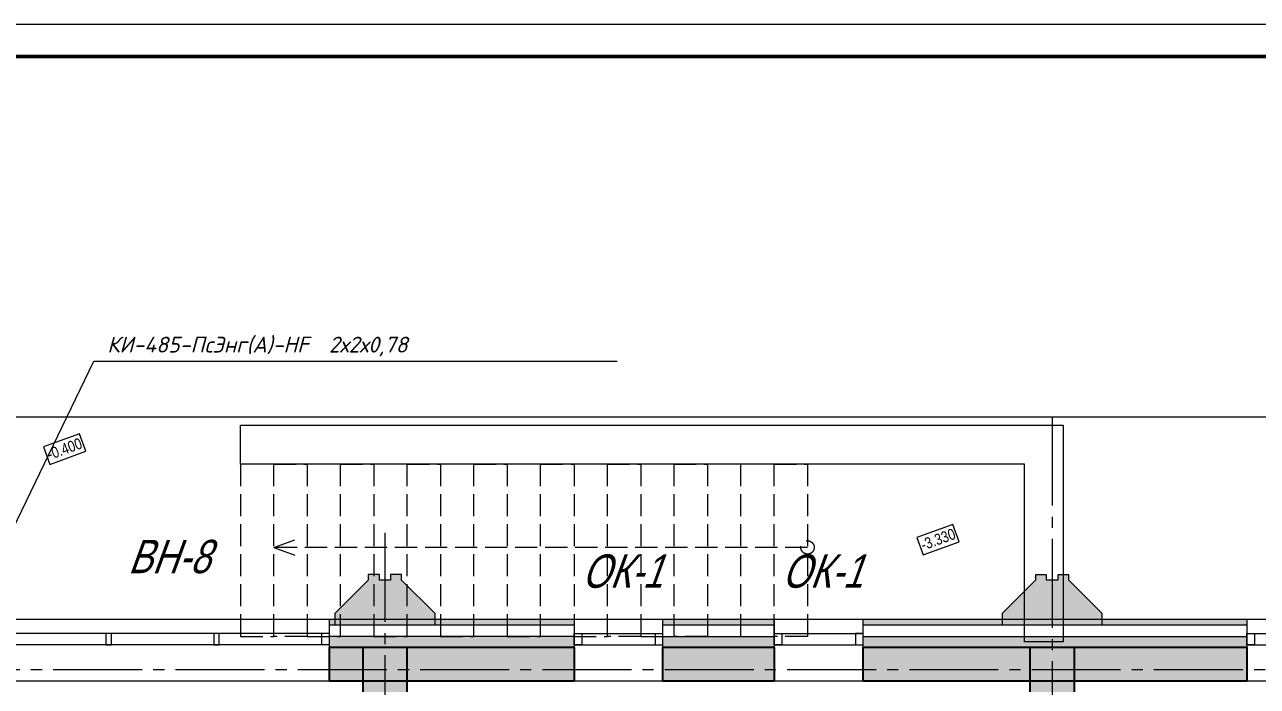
# Model space of a CAD drawing. Header units: millimetres. Extents: x 1949 to 134543, y 1145 to 48705.
# Drawn here: x 63911 to 71671, y 30618 to 34785 of the extents above; entities that cross this region are included whole.
import ezdxf
from ezdxf.enums import TextEntityAlignment as Align

# ---------------------------------------------------------------- set-up
doc = ezdxf.new("R2010")
doc.units = ezdxf.units.MM
for name, pattern in [('LTYPE_2', [270, 200, -70]), ('LTYPE_5', [1100, 800, -100, 100, -100]), ('штриховая', [0.75, 0.5, -0.25])]:
    doc.linetypes.add(name, pattern=pattern)
for name, color, linetype, lineweight, true_color in [('STANDARD', 18, 'Continuous', 25, 0x000000), ('Общий01', 18, 'Continuous', 13, 0x000000), ('Общий02', 18, 'Continuous', 18, 0x000000), ('Растровая_поверхность', 18, 'Continuous', 5, 0x000000), ('Стена', 18, 'Continuous', 50, 0x000000)]:
    doc.layers.add(name, color=color, linetype=linetype, lineweight=lineweight, true_color=true_color)
doc.layers.add('АГПТ', color=7, linetype='Continuous')
doc.styles.add('ARIAL', font='arial.ttf')
doc.styles.add('ARIALUNICODEMS', font='ARIALUNI.ttf')
doc.styles.add('GOST-2.304_Type-B_italic', font='GOST_Common Italic.ttf')

# ---------------------------------------------------------------- blocks, each defined once
blk = doc.blocks.new('1эт')
at = {"layer": 'Растровая_поверхность', "linetype": 'Continuous', "lineweight": 9}
for points in [[(-575121, 438193), (-575121, 438248), (-575421, 438548), (-575421, 438598), (-575521, 438598), (-575521, 438548), (-575621, 438548), (-575621, 438598), (-575721, 438598), (-575721, 438548), (-576021, 438248), (-576021, 438193)], [(-569121, 438193), (-569121, 438248), (-569421, 438547), (-569421, 438597), (-569521, 438597), (-569521, 438547), (-569621, 438547), (-569621, 438597), (-569721, 438597), (-569721, 438547), (-570021, 438248), (-570021, 438193)]]:
    blk.add_hatch(color=252, dxfattribs=at).paths.add_polyline_path(points)
at = {"layer": 'Стена', "linetype": 'Continuous', "lineweight": 5}
h = blk.add_hatch(color=252, dxfattribs=at)
h.paths.add_polyline_path([(-567021, 438193), (-567021, 438143), (-566121, 438143), (-566121, 438193)])
h.paths.add_polyline_path([(-561471, 438193), (-565321, 438193), (-565321, 438143), (-561471, 438143)])
h.paths.add_polyline_path([(-567821, 438143), (-567821, 438193), (-571271, 438193), (-571271, 438143)])
h.paths.add_polyline_path([(-573071, 438143), (-572071, 438143), (-572071, 438193), (-573071, 438193)])
h.paths.add_polyline_path([(-580121, 438193), (-580121, 438143), (-579071, 438143), (-579071, 438193)])
h.paths.add_polyline_path([(-583121, 438193), (-583371, 438193), (-583371, 438143), (-583121, 438143)])
h.paths.add_polyline_path([(-573871, 438143), (-573871, 438193), (-576071, 438193), (-576071, 438143)])
h = blk.add_hatch(color=252, dxfattribs=at)
h.paths.add_polyline_path([(-565321, 437943), (-561471, 437943), (-561471, 438043), (-565321, 438043)])
h.paths.add_polyline_path([(-573871, 437943), (-573871, 438043), (-576071, 438043), (-576071, 437943)])
h.paths.add_polyline_path([(-571271, 437943), (-567821, 437943), (-567821, 438043), (-571271, 438043)])
h.paths.add_polyline_path([(-583121, 437943), (-583121, 438043), (-583371, 438043), (-583371, 437943)])
h.paths.add_polyline_path([(-566121, 438043), (-567021, 438043), (-567021, 437943), (-566121, 437943)])
h.paths.add_polyline_path([(-573071, 438043), (-573071, 437943), (-572071, 437943), (-572071, 438043)])
h.paths.add_polyline_path([(-579071, 438043), (-580121, 438043), (-580121, 437943), (-579071, 437943)])
h = blk.add_hatch(color=252, dxfattribs=at)
h.paths.add_polyline_path([(-580121, 437943), (-580121, 437643), (-579071, 437643), (-579071, 437943)])
h.paths.add_polyline_path([(-573071, 437643), (-572071, 437643), (-572071, 437943), (-573071, 437943)])
h.paths.add_polyline_path([(-567021, 437943), (-567021, 437643), (-566121, 437643), (-566121, 437943)])
h.paths.add_polyline_path([(-561471, 437943), (-565321, 437943), (-565321, 437643), (-561471, 437643)])
h.paths.add_polyline_path([(-567821, 437643), (-567821, 437943), (-571271, 437943), (-571271, 437643)])
h.paths.add_polyline_path([(-573871, 437943), (-576071, 437943), (-576071, 437643), (-573871, 437643)])
h.paths.add_polyline_path([(-583121, 437643), (-583121, 437943), (-583371, 437943), (-583371, 437643)])
for points in [[(-575371, 437943), (-575771, 437943), (-575771, 437543), (-575371, 437543)], [(-569371, 437943), (-569771, 437943), (-569771, 437543), (-569371, 437543)]]:
    blk.add_hatch(color=252, dxfattribs=at).paths.add_polyline_path(points)
at = {"layer": 'STANDARD', "color": 252, "linetype": 'Continuous', "lineweight": 5}
for p, q in [((-589870, 440019), (-559993, 440019)), ((-576871, 439593), (-576871, 439943)), ((-576871, 439943), (-569471, 439943)), ((-569471, 439943), (-569471, 437993)), ((-569821, 439593), (-576871, 439593)), ((-569821, 437993), (-569821, 439593)), ((-569471, 437993), (-569821, 437993))]:
    blk.add_line(p, q, dxfattribs=at)
at = {"layer": 'STANDARD', "color": 252, "linetype": 'LTYPE_2', "lineweight": 5}
for p, q in [((-576571, 439593), (-576871, 439593)), ((-576871, 439593), (-576871, 438043)), ((-576571, 438043), (-576571, 439593)), ((-576571, 439593), (-576271, 439593)), ((-576271, 439593), (-576271, 438043)), ((-575971, 439593), (-576271, 439593)), ((-576271, 439593), (-576271, 438043)), ((-575971, 438043), (-575971, 439593)), ((-575971, 438043), (-575971, 439593)), ((-575971, 439593), (-575671, 439593)), ((-575371, 439593), (-575671, 439593)), ((-575671, 439593), (-575671, 438043)), ((-575671, 439593), (-575671, 438043)), ((-575371, 438043), (-575371, 439593)), ((-575371, 438043), (-575371, 439593)), ((-575371, 439593), (-575071, 439593)), ((-575071, 439593), (-575071, 438043)), ((-574771, 439593), (-575071, 439593)), ((-575071, 439593), (-575071, 438043)), ((-574771, 438043), (-574771, 439593)), ((-574771, 439593), (-574471, 439593)), ((-574771, 438043), (-574771, 439593)), ((-574171, 439593), (-574471, 439593)), ((-574471, 439593), (-574471, 438043)), ((-574171, 438043), (-574171, 439593)), ((-574171, 438043), (-574171, 439593)), ((-574171, 439593), (-573871, 439593)), ((-573571, 439593), (-573871, 439593)), ((-573871, 439593), (-573871, 438043)), ((-573571, 438043), (-573571, 439593)), ((-573571, 439593), (-573271, 439593)), ((-573271, 439593), (-573271, 438043)), ((-572971, 439593), (-573271, 439593)), ((-573271, 439593), (-573271, 438043)), ((-572971, 438043), (-572971, 439593)), ((-572971, 439593), (-572671, 439593)), ((-572971, 438043), (-572971, 439593)), ((-572371, 439593), (-572671, 439593)), ((-572671, 439593), (-572671, 438043)), ((-572371, 438043), (-572371, 439593)), ((-572071, 438043), (-572071, 439593)), ((-572071, 439593), (-571771, 439593)), ((-571771, 439593), (-571771, 438043)), ((-576571, 438843), (-576374, 438915)), ((-576571, 438843), (-576374, 438771)), ((-571771, 438843), (-576571, 438843)), ((-576871, 438043), (-576571, 438043)), ((-576271, 438043), (-576571, 438043)), ((-576271, 438043), (-575971, 438043)), ((-575671, 438043), (-575971, 438043)), ((-575671, 438043), (-575371, 438043)), ((-575071, 438043), (-575371, 438043)), ((-575071, 438043), (-574771, 438043)), ((-574471, 438043), (-574771, 438043)), ((-574471, 438043), (-574171, 438043)), ((-573871, 438043), (-574171, 438043)), ((-573871, 438043), (-573571, 438043)), ((-573271, 438043), (-573571, 438043)), ((-573271, 438043), (-572971, 438043)), ((-572671, 438043), (-572971, 438043)), ((-572671, 438043), (-572371, 438043)), ((-571771, 438043), (-572071, 438043))]:
    blk.add_line(p, q, dxfattribs=at)
blk.add_circle((-571771, 438843), 60, dxfattribs=at)
at = {"layer": 'Общий01', "color": 252, "linetype": 'LTYPE_5', "lineweight": 5}
for p, q in [((-569571, 440019), (-569571, 400396)), ((-575571, 438973), (-575571, 400396)), ((-542555, 437743), (-589863, 437743))]:
    blk.add_line(p, q, dxfattribs=at)
at = {"layer": 'Общий02', "color": 252, "linetype": 'Continuous', "lineweight": 5}
for p, q in [((-578318, 439864), (-578641, 439747)), ((-578261, 439708), (-578318, 439864)), ((-578641, 439747), (-578584, 439590)), ((-578584, 439590), (-578261, 439708)), ((-570464, 439050), (-570787, 438933)), ((-570407, 438893), (-570464, 439050)), ((-570787, 438933), (-570730, 438776)), ((-570730, 438776), (-570407, 438893)), ((-576071, 438193), (-579071, 438193)), ((-573071, 438193), (-573871, 438193)), ((-571271, 438193), (-572071, 438193)), ((-567021, 438193), (-567821, 438193)), ((-579071, 437643), (-576071, 437643)), ((-573871, 437643), (-573071, 437643)), ((-572071, 437643), (-571271, 437643)), ((-567821, 437643), (-567021, 437643))]:
    blk.add_line(p, q, dxfattribs=at)
at = {"layer": 'Растровая_поверхность', "color": 252, "linetype": 'Continuous', "lineweight": 9}
for p, q in [((-575621, 438598), (-575721, 438598)), ((-575721, 438598), (-575721, 438548)), ((-575621, 438548), (-575621, 438598)), ((-575421, 438598), (-575521, 438598)), ((-575521, 438598), (-575521, 438548)), ((-575421, 438548), (-575421, 438598)), ((-569621, 438597), (-569721, 438597)), ((-569721, 438597), (-569721, 438547)), ((-569621, 438547), (-569621, 438597)), ((-569421, 438597), (-569521, 438597)), ((-569521, 438597), (-569521, 438547)), ((-569421, 438547), (-569421, 438597)), ((-575721, 438548), (-576021, 438248)), ((-575521, 438548), (-575621, 438548)), ((-575121, 438248), (-575421, 438548)), ((-569721, 438547), (-570021, 438248)), ((-569521, 438547), (-569621, 438547)), ((-569121, 438248), (-569421, 438547)), ((-576021, 438248), (-576021, 438143)), ((-575121, 438143), (-575121, 438248)), ((-570021, 438248), (-570021, 438143)), ((-569121, 438143), (-569121, 438248))]:
    blk.add_line(p, q, dxfattribs=at)
at = {"layer": 'Стена', "color": 252, "linetype": 'Continuous', "lineweight": 13}
for p, q in [((-573871, 438193), (-576071, 438193)), ((-576071, 437993), (-576071, 438193)), ((-573871, 438143), (-576071, 438143)), ((-573871, 438193), (-573871, 438143)), ((-573871, 438143), (-573871, 438043)), ((-572071, 438193), (-573071, 438193)), ((-573071, 438143), (-573071, 438193)), ((-572071, 438143), (-573071, 438143)), ((-573071, 437943), (-573071, 438143)), ((-572071, 438193), (-572071, 438143)), ((-572071, 438143), (-572071, 438043)), ((-567821, 438193), (-571271, 438193)), ((-571271, 438143), (-571271, 438193)), ((-571271, 438043), (-571271, 438143)), ((-567821, 438143), (-571271, 438143)), ((-567821, 438193), (-567821, 438143)), ((-567821, 438143), (-567821, 438043)), ((-573871, 438043), (-576071, 438043)), ((-573871, 438043), (-573871, 437993)), ((-573071, 438043), (-572071, 438043)), ((-572071, 438043), (-572071, 437993)), ((-571271, 438043), (-567821, 438043)), ((-571271, 437993), (-571271, 438043)), ((-567821, 438043), (-567821, 437993)), ((-576071, 437943), (-576071, 437993)), ((-576071, 437943), (-573871, 437943)), ((-573871, 437993), (-573871, 437943)), ((-573071, 437943), (-572071, 437943)), ((-572071, 437993), (-572071, 437943)), ((-571271, 437943), (-571271, 437993)), ((-571271, 437943), (-567821, 437943)), ((-567821, 437993), (-567821, 437943))]:
    blk.add_line(p, q, dxfattribs=at)
at = {"layer": 'Стена', "color": 252, "linetype": 'Continuous', "lineweight": 5}
for p, q in [((-576071, 438068), (-579071, 438068)), ((-578031, 438068), (-578081, 438068)), ((-578081, 438068), (-578081, 437968)), ((-578031, 437968), (-578031, 438068)), ((-577061, 438068), (-577111, 438068)), ((-577111, 438068), (-577111, 437968)), ((-577061, 437968), (-577061, 438068)), ((-576071, 438068), (-576141, 438068)), ((-576141, 438068), (-576141, 437968)), ((-576071, 437968), (-576071, 438068)), ((-573871, 438068), (-573801, 438068)), ((-573871, 437968), (-573871, 438068)), ((-573871, 438068), (-573071, 438068)), ((-573801, 438068), (-573801, 437968)), ((-573141, 438068), (-573141, 437968)), ((-573071, 437968), (-573071, 438068)), ((-572071, 438068), (-572001, 438068)), ((-572071, 437968), (-572071, 438068)), ((-572071, 438068), (-571271, 438068)), ((-572001, 438068), (-572001, 437968)), ((-571271, 438068), (-571341, 438068)), ((-571341, 438068), (-571341, 437968)), ((-571271, 437968), (-571271, 438068)), ((-567821, 438068), (-567751, 438068)), ((-567821, 437968), (-567821, 438068)), ((-567821, 438068), (-567021, 438068)), ((-567751, 438068), (-567751, 437968)), ((-576071, 437968), (-579071, 437968)), ((-578081, 437968), (-578031, 437968)), ((-577111, 437968), (-577061, 437968)), ((-573801, 437968), (-573871, 437968)), ((-573871, 437968), (-573071, 437968)), ((-573141, 437968), (-573071, 437968)), ((-572001, 437968), (-572071, 437968)), ((-572071, 437968), (-571271, 437968)), ((-571341, 437968), (-571271, 437968)), ((-567751, 437968), (-567821, 437968)), ((-567821, 437968), (-567021, 437968))]:
    blk.add_line(p, q, dxfattribs=at)
at = {"layer": 'Стена', "color": 252, "linetype": 'Continuous', "lineweight": 25}
for p, q in [((-576071, 437643), (-576071, 437943)), ((-573871, 437943), (-576071, 437943)), ((-575371, 437943), (-575771, 437943)), ((-575771, 437943), (-575771, 437543)), ((-575371, 437543), (-575371, 437943)), ((-573871, 437943), (-573871, 437643)), ((-573071, 437643), (-573071, 437943)), ((-572071, 437943), (-573071, 437943)), ((-572071, 437943), (-572071, 437643)), ((-571271, 437643), (-571271, 437943)), ((-567821, 437943), (-571271, 437943)), ((-569371, 437943), (-569771, 437943)), ((-569771, 437943), (-569771, 437543)), ((-569371, 437543), (-569371, 437943)), ((-567821, 437943), (-567821, 437643)), ((-576071, 437643), (-573871, 437643)), ((-573071, 437643), (-572071, 437643)), ((-571271, 437643), (-567821, 437643))]:
    blk.add_line(p, q, dxfattribs=at)
at = {"layer": 'Общий01', "color": 252, "linetype": 'Continuous', "lineweight": 13, "style": 'ARIALUNICODEMS', "oblique": 20, "width": 0.769231}
for s, p in [('ВН-8', (-577883, 438611)), ('ОК-1', (-573803, 438480)), ('ОК-1', (-572003, 438480))]:
    blk.add_text(s, height=300, rotation=360, dxfattribs=at).set_placement(p)
at = {"layer": 'Общий02', "color": 252, "linetype": 'Continuous', "lineweight": 5, "style": 'ARIAL', "width": 0.804487}
for s, p, p2 in [('-0.400', (-578584, 439629), (-578285, 439738)), ('-3.330', (-570730, 438815), (-570430, 438924))]:
    blk.add_text(s, height=100, rotation=20, dxfattribs=at).set_placement(p, p2, align=Align.FIT)
blk = doc.blocks.new('*U222')
at = {"lineweight": 0}
blk.add_lwpolyline([(-1184, -5), (5, -5), (5, 836), (-1184, 836)], close=True, dxfattribs=at)
at = {"color": 0, "linetype": 'Continuous', "lineweight": 50}
blk.add_lwpolyline([(-1164, 831), (0, 831), (0, 0), (-1164, 0)], close=True, dxfattribs=at)

msp = doc.modelspace()

# ---------------------------------------------------------------- linework, layer by layer
at = {"layer": 'АГПТ', "lineweight": 15}
msp.add_lwpolyline([(62559.9, 28962.9), (63156.7, 30200.3), (64346.4, 32666.7), (67641.4, 32666.7)], dxfattribs=at)

# ---------------------------------------------------------------- block references
at = {"xscale": 40, "yscale": 40, "zscale": 40}
msp.add_blockref('*U222', (98974.5, 1345.1), dxfattribs=at)
at = {"layer": 'АГПТ', "xscale": 0.7, "yscale": 0.7, "zscale": 0.7}
msp.add_blockref('1эт', (469079, -275697.3), dxfattribs=at)

# ---------------------------------------------------------------- texts
at = {"layer": 'АГПТ', "color": 1, "linetype": 'штриховая', "lineweight": 30, "insert": (64430.9, 32820), "char_height": 100, "width": 2660.544, "attachment_point": 1, "style": 'GOST-2.304_Type-B_italic'}
msp.add_mtext('{\\fISOCPEUR|b0|i1|c204|p34;\\C0;КИ-485-ПсЭнг(А)-HF  2х2х0,78}', dxfattribs=at)

doc.saveas('drawing.dxf')
